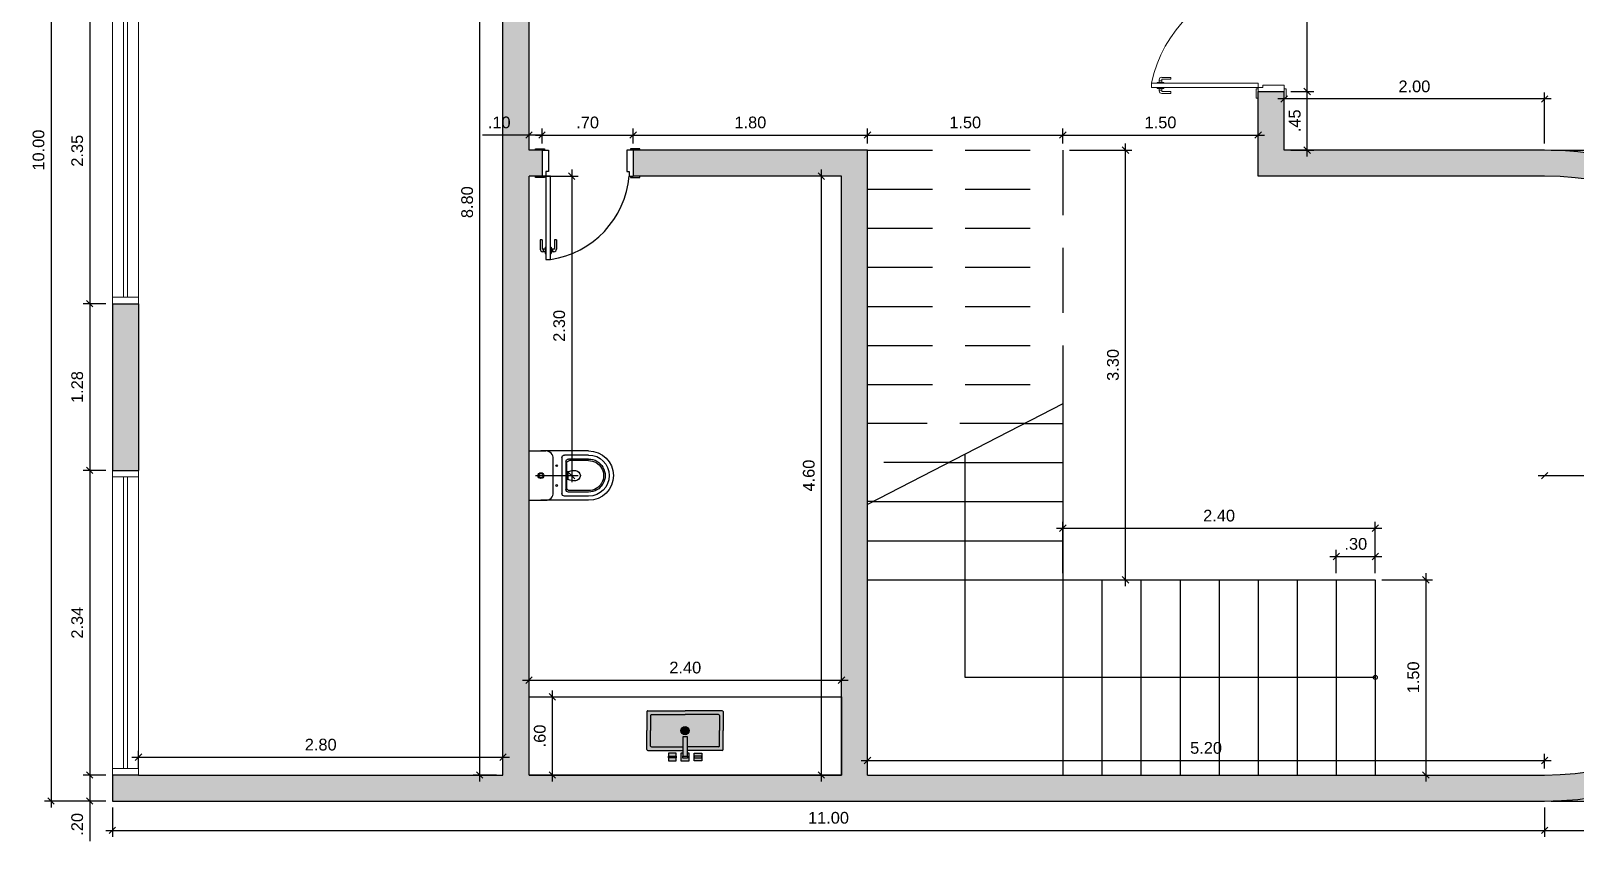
# Model space of a CAD drawing. Header units: millimetres. Extents: x 9.2 to 27.7, y 19.4 to 31.8.
# Drawn here: x 9.22 to 21.08, y 19.36 to 25.58 of the extents above; entities that cross this region are included whole.
import ezdxf

# ---------------------------------------------------------------- set-up
doc = ezdxf.new("R2010")
doc.units = ezdxf.units.MM
doc.linetypes.add('CONTINU', pattern=[0])
doc.linetypes.add('JIS_02_2.0', pattern=[3, 2, -1])
for name, color, linetype in [('ALVENARIA', 4, 'Continuous'), ('CAIXILHOS', 1, 'Continuous'), ('CORTE', 4, 'Continuous'), ('COTAS', 7, 'Continuous'), ('ESCADA', 1, 'Continuous'), ('HACHURA', 253, 'Continuous'), ('LOUÇAS', 1, 'Continuous'), ('PROJEÇÃO', 8, 'Continuous'), ('SIMBOLOS', 7, 'Continuous')]:
    doc.layers.add(name, color=color, linetype=linetype)
for name, color, linetype, lineweight in [('Arq-Caixilho', 1, 'Continuous', 13), ('Arq-HatchDecor', 253, 'Continuous', 13), ('Arq-Parede Baixa Osso', 2, 'Continuous', 20)]:
    doc.layers.add(name, color=color, linetype=linetype, lineweight=lineweight)
doc.styles.get("Standard").update_dxf_attribs({"font": 'arial.ttf'})
doc.dimstyles.new('1-50', dxfattribs={"dimscale": 0.5, "dimtxt": 0.18, "dimasz": 0.1, "dimexe": 0.1, "dimexo": 0.1, "dimgap": 0.1, "dimtad": 1, "dimzin": 4, "dimdsep": 46, "dimtxsty": 'Standard', "dimblk": 'OBLIQUE', "dimcen": 0.1, "dimdle": 0.1, "dimclrd": 1, "dimclre": 1, "dimclrt": 256, "dimadec": 0, "dimazin": 0, "dimtfac": 1, "dimtmove": 0, "dimatfit": 3, "dimldrblk": 'ORIGIN2', "dimfxl": 1, "dimtolj": 1, "dimtzin": 0, "dimarcsym": 1})

# ---------------------------------------------------------------- blocks, each defined once
blk = doc.blocks.new('macaneta')
for p, q in [((-0.062, -0.15), (-0.062, -0.08)), ((-0.047, -0.15), (-0.047, -0.08)), ((-0.047, -0.08), (-0.023, -0.08)), ((-0.043, -0.06), (-0.023, -0.06)), ((-0.036, -0.06), (-0.036, -0.08)), ((-0.017, -0.045), (-0.023, -0.045)), ((-0.023, -0.095), (-0.023, -0.045)), ((-0.017, -0.095), (-0.023, -0.095)), ((0.023, -0.045), (0.017, -0.045)), ((0.023, -0.095), (0.017, -0.095)), ((0.023, -0.095), (0.023, -0.045)), ((0.023, -0.06), (0.042, -0.06)), ((0.023, -0.08), (0.047, -0.08)), ((0.036, -0.06), (0.036, -0.08)), ((0.047, -0.15), (0.047, -0.08)), ((0.062, -0.15), (0.062, -0.08)), ((-0.062, -0.15), (-0.047, -0.15)), ((0.047, -0.15), (0.062, -0.15))]:
    blk.add_line(p, q)
for centre, start, end in [((-0.043, -0.08), 90, 180), ((0.042, -0.08), 0, 90)]:
    blk.add_arc(centre, 0.02, start, end)
blk = doc.blocks.new('*U14')
blk.add_lwpolyline([(-0.065, 0.2), (-0.03, 0.2), (-0.03, 0.84), (-0.065, 0.84)], close=True)
for points in [[(-0.68, 0.2), (-0.68, 0.21), (-0.75, 0.21), (-0.75, 0.2)], [(-0.7, 0), (-0.65, 0), (-0.65, 0.165), (-0.67, 0.165), (-0.67, 0.2), (-0.7, 0.2)], [(0, 0), (-0.05, 0), (-0.05, 0.165), (-0.03, 0.165), (-0.03, 0.2), (0, 0.2)], [(-0.02, 0.2), (-0.02, 0.21), (0.05, 0.21), (0.05, 0.2)], [(-0.75, 0), (-0.75, -0.01), (-0.68, -0.01), (-0.68, 0)], [(0.05, 0), (0.05, -0.01), (-0.02, -0.01), (-0.02, 0)]]:
    blk.add_lwpolyline(points)
at = {"ltscale": 0.5}
blk.add_arc((0.039, 0.135), 0.712, 98.4194, 174.8013, dxfattribs=at)
blk.add_blockref('macaneta', (-0.048, 0.84))
blk = doc.blocks.new('*U16')
at = {"layer": 'Arq-Caixilho'}
for points in [[(-1.635, 0.15), (-1.67, 0.15), (-1.67, 0.97), (-1.635, 0.97)], [(-0.065, 0.15), (-0.03, 0.15), (-0.03, 0.97), (-0.065, 0.97)]]:
    blk.add_lwpolyline(points, close=True, dxfattribs=at)
for points in [[(-1.68, 0.15), (-1.68, 0.165), (-1.75, 0.165), (-1.75, 0.15)], [(-1.7, -0.05), (-1.65, -0.05), (-1.65, 0.115), (-1.67, 0.115), (-1.67, 0.15), (-1.7, 0.15)], [(0, -0.05), (-0.05, -0.05), (-0.05, 0.115), (-0.03, 0.115), (-0.03, 0.15), (0, 0.15)], [(-0.02, 0.15), (-0.02, 0.165), (0.05, 0.165), (0.05, 0.15)], [(-1.75, -0.05), (-1.75, -0.065), (-1.68, -0.065), (-1.68, -0.05)], [(0.05, -0.05), (0.05, -0.065), (-0.02, -0.065), (-0.02, -0.05)]]:
    blk.add_lwpolyline(points, dxfattribs=at)
at = {"layer": 'Arq-Caixilho', "ltscale": 0.5}
for centre, start, end in [((-1.845, -0.016), 9.4955, 78.0061), ((0.145, -0.016), 101.9939, 170.5045)]:
    blk.add_arc(centre, 1.008, start, end, dxfattribs=at)
at = {"layer": 'Arq-Caixilho', "extrusion": (0, 0, -1), "zscale": -1}
blk.add_blockref('macaneta', (1.653, 0.97), dxfattribs=at)
at = {"layer": 'Arq-Caixilho', "extrusion": (0, 0, -1), "xscale": -1, "zscale": -1}
blk.add_blockref('macaneta', (0.047, 0.97), dxfattribs=at)
blk = doc.blocks.new('*U19')
at = {"layer": 'Arq-Caixilho', "color": 2}
for p, q in [((0.05, 0.115), (2.3, 0.115)), ((0.05, 0.085), (2.3, 0.085))]:
    blk.add_line(p, q, dxfattribs=at)
at = {"layer": 'Arq-Caixilho', "color": 1}
for points in [[(0, 0.2), (0, 0), (0.05, 0), (0.05, 0.2)], [(2.35, 0.2), (2.35, 0), (2.3, 0), (2.3, 0.2)]]:
    blk.add_lwpolyline(points, close=True, dxfattribs=at)
at = {"layer": 'Arq-Parede Baixa Osso', "color": 1}
for p, q in [((0.05, 0.2), (2.3, 0.2)), ((0.05, 0), (2.3, 0))]:
    blk.add_line(p, q, dxfattribs=at)
blk = doc.blocks.new('*U30')
at = {"layer": 'Arq-Caixilho', "color": 2}
for p, q in [((0.05, 0.115), (2.29, 0.115)), ((0.05, 0.085), (2.29, 0.085))]:
    blk.add_line(p, q, dxfattribs=at)
at = {"layer": 'Arq-Caixilho', "color": 1}
for points in [[(0, 0.2), (0, 0), (0.05, 0), (0.05, 0.2)], [(2.34, 0.2), (2.34, 0), (2.29, 0), (2.29, 0.2)]]:
    blk.add_lwpolyline(points, close=True, dxfattribs=at)
at = {"layer": 'Arq-Parede Baixa Osso', "color": 1}
for p, q in [((0.05, 0.2), (2.29, 0.2)), ((0.05, 0), (2.29, 0))]:
    blk.add_line(p, q, dxfattribs=at)
blk = doc.blocks.new('A$C4FD5170B')
at = {"linetype": 'CONTINU'}
blk.add_line((-0.13, -0.186), (0.13, -0.186), dxfattribs=at)
for points in [[(-0.19, 0), (0.19, 0)], [(-0.19, 0), (-0.19, -0.13)], [(-0.19, -0.458), (-0.19, -0.091)], [(0.19, 0), (0.19, -0.13)], [(0.19, -0.458), (0.19, -0.091)], [(-0.158, -0.458), (-0.158, -0.273)], [(0.137, -0.252), (-0.137, -0.252)], [(-0.127, -0.458), (-0.127, -0.303)], [(-0.115, -0.458), (-0.115, -0.31)], [(0.107, -0.283), (-0.107, -0.283)], [(0.094, -0.289), (-0.094, -0.289)], [(-0.031, -0.298), (-0.033, -0.289)], [(0.031, -0.298), (-0.031, -0.298)], [(0.033, -0.289), (0.031, -0.298)], [(0.115, -0.458), (0.115, -0.31)], [(0.127, -0.458), (0.127, -0.303)], [(0.158, -0.458), (0.158, -0.273)]]:
    blk.add_lwpolyline(points, dxfattribs=at)
for points in [[(-0.076, -0.219, -1), (-0.076, -0.206)], [(-0.076, -0.206, -1), (-0.076, -0.219)], [(0.076, -0.219, -1), (0.076, -0.206)], [(0.076, -0.206, -1), (0.076, -0.219)], [(-0.158, -0.273, -0.414217), (-0.137, -0.252)], [(-0.127, -0.303, -0.414218), (-0.107, -0.283)], [(-0.115, -0.31, -0.414218), (-0.094, -0.289)], [(-0.039, -0.358, -0.101102), (-0.031, -0.298)], [(0.031, -0.298, -0.101101), (0.039, -0.358)], [(0.094, -0.289, -0.414217), (0.115, -0.31)], [(0.107, -0.283, -0.414217), (0.127, -0.303)], [(0.137, -0.252, -0.414216), (0.158, -0.273)], [(0.19, -0.458, -1), (-0.19, -0.458)], [(0.158, -0.458, -1), (-0.158, -0.458)], [(0.127, -0.458, -1.00039), (-0.127, -0.458)], [(0.115, -0.458, -1.000411), (-0.115, -0.458)], [(0.039, -0.358, -0.925609), (-0.039, -0.358)]]:
    blk.add_lwpolyline(points, format="xyb", dxfattribs=at)
for radius in [0.0225, 0.0165]:
    blk.add_circle((0, -0.091), radius, dxfattribs=at)
for centre, start, end in [((-0.132, -0.128), 178.8305, 272.3413), ((0.132, -0.128), 267.6587, 1.1695)]:
    blk.add_arc(centre, 0.0578, start, end, dxfattribs=at)
blk = doc.blocks.new('A$C692E3C9D')
at = {"layer": 'Arq-HatchDecor'}
h = blk.add_hatch(color=7, dxfattribs=at)
h.set_gradient(color1=(250, 250, 250), color2=(212, 212, 212), name='SPHERICAL')
edge = h.paths.add_edge_path()
edge.add_line((-0.199, -0.019), (-0.304, -0.019))
edge.add_line((-0.304, -0.019), (-0.304, -0.286))
edge.add_arc((-0.298, -0.286), 0.006, 180, 270)
edge.add_line((-0.298, -0.292), (-0.152, -0.292))
edge.add_line((-0.152, -0.292), (-0.006, -0.292))
edge.add_arc((-0.006, -0.286), 0.006, 270, 360)
edge.add_line((0, -0.286), (0, 0))
edge.add_line((0, 0), (0, 0.286))
edge.add_arc((-0.006, 0.286), 0.006, 360, 450)
edge.add_line((-0.006, 0.292), (-0.152, 0.292))
edge.add_line((-0.152, 0.292), (-0.298, 0.292))
edge.add_arc((-0.298, 0.286), 0.006, 90, 180)
edge.add_line((-0.304, 0.286), (-0.304, 0.016))
edge.add_line((-0.304, 0.016), (-0.199, 0.016))
edge.add_line((-0.199, 0.016), (-0.199, -0.019))
h = blk.add_hatch(color=253, dxfattribs=at)
h.set_gradient(color1=(177, 177, 175), color2=(97, 97, 97), name='INVCYLINDER')
h.paths.add_polyline_path([(-0.349, 0.068), (-0.349, 0.128), (-0.326, 0.128), (-0.326, 0.068)])
h.paths.add_polyline_path([(-0.362, 0.068), (-0.362, 0.128), (-0.349, 0.128), (-0.349, 0.068)])
h.paths.add_polyline_path([(-0.385, 0.068), (-0.385, 0.128), (-0.362, 0.128), (-0.362, 0.068)])
h.paths.add_polyline_path([(-0.385, -0.033), (-0.385, 0.031), (-0.326, 0.031), (-0.326, 0.016), (-0.348, 0.016), (-0.363, 0.016), (-0.363, -0.019), (-0.348, -0.019), (-0.326, -0.019), (-0.326, -0.033)])
h.paths.add_polyline_path([(-0.363, -0.019), (-0.363, 0.016), (-0.199, 0.016), (-0.199, -0.019)])
h.paths.add_polyline_path([(-0.349, -0.13), (-0.349, -0.071), (-0.326, -0.071), (-0.326, -0.13)])
h.paths.add_polyline_path([(-0.362, -0.13), (-0.362, -0.071), (-0.349, -0.071), (-0.349, -0.13)])
h.paths.add_polyline_path([(-0.385, -0.13), (-0.385, -0.071), (-0.362, -0.071), (-0.362, -0.13)])
h = blk.add_hatch(color=253, dxfattribs=at)
h.set_gradient(color1=(177, 177, 175), color2=(97, 97, 97), name='INVSPHERICAL')
h.paths.add_polyline_path([(-0.152, -0.023, -1), (-0.152, 0.023, -1)], flags=0)
h.paths.add_polyline_path([(-0.152, 0.032, -1), (-0.152, -0.032, -1)])
h.paths.add_polyline_path([(-0.152, -0.023, 1), (-0.152, 0.023, 1)], flags=16)
for p, q in [((-0.304, 0.286), (-0.304, 0.016)), ((-0.298, 0.292), (-0.152, 0.292)), ((-0.276, 0.258), (-0.276, 0.016)), ((-0.27, 0.264), (-0.152, 0.264)), ((-0.006, 0.292), (-0.152, 0.292)), ((-0.035, 0.264), (-0.152, 0.264)), ((-0.029, 0.258), (-0.029, 0)), ((0, 0.286), (0, 0)), ((0, -0.286), (0, 0)), ((-0.304, -0.286), (-0.304, -0.019)), ((-0.276, -0.258), (-0.276, -0.019)), ((-0.029, -0.258), (-0.029, 0)), ((-0.298, -0.292), (-0.152, -0.292)), ((-0.27, -0.264), (-0.152, -0.264)), ((-0.035, -0.264), (-0.152, -0.264)), ((-0.006, -0.292), (-0.152, -0.292))]:
    blk.add_line(p, q)
for points in [[(-0.326, 0.068), (-0.326, 0.128), (-0.385, 0.128), (-0.385, 0.068), (-0.326, 0.068), (-0.326, 0.068)], [(-0.326, 0.016), (-0.326, 0.031), (-0.385, 0.031), (-0.385, -0.033), (-0.326, -0.033), (-0.326, -0.019)], [(-0.326, -0.019), (-0.199, -0.019), (-0.199, 0.016), (-0.348, 0.016), (-0.348, -0.019), (-0.326, -0.019)], [(-0.326, -0.071), (-0.326, -0.13), (-0.385, -0.13), (-0.385, -0.071), (-0.326, -0.071), (-0.326, -0.071)]]:
    blk.add_lwpolyline(points)
for points in [[(-0.349, 0.068), (-0.362, 0.068), (-0.362, 0.128), (-0.349, 0.128)], [(-0.348, -0.019), (-0.363, -0.019), (-0.363, 0.016), (-0.348, 0.016)], [(-0.349, -0.071), (-0.362, -0.071), (-0.362, -0.13), (-0.349, -0.13)]]:
    blk.add_lwpolyline(points, close=True)
for radius in [0.032, 0.032, 0.032, 0.0225, 0.0225, 0.0225]:
    blk.add_circle((-0.152, 0), radius)
for centre, start, end in [((-0.298, 0.286), 90, 180), ((-0.27, 0.258), 90, 180), ((-0.035, 0.258), 360, 90), ((-0.006, 0.286), 360, 90), ((-0.298, -0.286), 180, 270), ((-0.27, -0.258), 180, 270), ((-0.035, -0.258), 270, 360), ((-0.006, -0.286), 270, 360)]:
    blk.add_arc(centre, 0.006, start, end)
blk = doc.blocks.new('_Oblique')
at = {"color": 0, "linetype": 'ByBlock', "lineweight": -2}
blk.add_line((-0.5, -0.5), (0.5, 0.5), dxfattribs=at)
blk = doc.blocks.new('*D36')
at = {"layer": 'COTAS', "color": 1, "lineweight": -2, "transparency": 16777216}
for p, q in [((9.85, 19.619), (9.85, 19.394)), ((20.85, 19.619), (20.85, 19.394)), ((9.8, 19.444), (20.9, 19.444))]:
    blk.add_line(p, q, dxfattribs=at)
at = {"layer": 'Defpoints', "color": 0, "transparency": 16777216}
for p in [(9.85, 19.669), (20.85, 19.669), (20.85, 19.444)]:
    blk.add_point(p, dxfattribs=at)
at = {"layer": 'COTAS', "color": 1, "lineweight": -2, "transparency": 16777216, "xscale": 0.05, "yscale": 0.05, "zscale": 0.05, "rotation": 180}
blk.add_blockref('_Oblique', (9.85, 19.444), dxfattribs=at)
at = {"layer": 'COTAS', "color": 1, "lineweight": -2, "transparency": 16777216, "xscale": 0.05, "yscale": 0.05, "zscale": 0.05}
blk.add_blockref('_Oblique', (20.85, 19.444), dxfattribs=at)
at = {"layer": 'COTAS', "transparency": 16777216, "insert": (15.35, 19.54), "char_height": 0.09, "attachment_point": 5}
blk.add_mtext('\\A1;11.00', dxfattribs=at)
blk = doc.blocks.new('_Origin2')
at = {"color": 0, "linetype": 'ByBlock', "lineweight": -2}
blk.add_line((-0.5, 0), (-1, 0), dxfattribs=at)
for radius in [0.5, 0.25]:
    blk.add_circle((0, 0), radius, dxfattribs=at)
blk = doc.blocks.new('*D37')
at = {"layer": 'COTAS', "color": 1, "lineweight": -2, "transparency": 16777216}
for p, q in [((20.85, 19.619), (20.85, 19.394)), ((23.35, 19.619), (23.35, 19.394)), ((20.8, 19.444), (23.4, 19.444))]:
    blk.add_line(p, q, dxfattribs=at)
at = {"layer": 'Defpoints', "color": 0, "transparency": 16777216}
for p in [(20.85, 19.669), (23.35, 19.669), (23.35, 19.444)]:
    blk.add_point(p, dxfattribs=at)
at = {"layer": 'COTAS', "color": 1, "lineweight": -2, "transparency": 16777216, "xscale": 0.05, "yscale": 0.05, "zscale": 0.05, "rotation": 180}
blk.add_blockref('_Oblique', (20.85, 19.444), dxfattribs=at)
at = {"layer": 'COTAS', "color": 1, "lineweight": -2, "transparency": 16777216, "xscale": 0.05, "yscale": 0.05, "zscale": 0.05}
blk.add_blockref('_Oblique', (23.35, 19.444), dxfattribs=at)
at = {"layer": 'COTAS', "transparency": 16777216, "insert": (22.1, 19.54), "char_height": 0.09, "attachment_point": 5}
blk.add_mtext('\\A1;2.50', dxfattribs=at)
blk = doc.blocks.new('*D38')
at = {"layer": 'COTAS', "color": 1, "lineweight": -2, "transparency": 16777216}
for p, q in [((23.681, 19.619), (23.681, 24.719)), ((20.9, 24.669), (23.731, 24.669)), ((20.9, 19.669), (23.731, 19.669))]:
    blk.add_line(p, q, dxfattribs=at)
at = {"layer": 'Defpoints', "color": 0, "transparency": 16777216}
for p in [(20.85, 24.669), (23.681, 24.669), (20.85, 19.669)]:
    blk.add_point(p, dxfattribs=at)
at = {"layer": 'COTAS', "color": 1, "lineweight": -2, "transparency": 16777216, "xscale": 0.05, "yscale": 0.05, "zscale": 0.05}
for p, rotation in [((23.681, 24.669), 90), ((23.681, 19.669), 270)]:
    blk.add_blockref('_Oblique', p, dxfattribs=dict(at, rotation=rotation))
at = {"layer": 'COTAS', "transparency": 16777216, "insert": (23.586, 22.169), "char_height": 0.09, "attachment_point": 5, "rotation": 90}
blk.add_mtext('\\A1;5.00', dxfattribs=at)
blk = doc.blocks.new('*D39')
at = {"layer": 'COTAS', "color": 1, "lineweight": -2, "transparency": 16777216}
blk.add_line((20.8, 22.169), (23.4, 22.169), dxfattribs=at)
at = {"layer": 'Defpoints', "color": 0, "transparency": 16777216}
for p in [(20.85, 22.169), (23.35, 22.169), (23.35, 22.169)]:
    blk.add_point(p, dxfattribs=at)
at = {"layer": 'COTAS', "color": 1, "lineweight": -2, "transparency": 16777216, "xscale": 0.05, "yscale": 0.05, "zscale": 0.05, "rotation": 180}
blk.add_blockref('_Oblique', (20.85, 22.169), dxfattribs=at)
at = {"layer": 'COTAS', "color": 1, "lineweight": -2, "transparency": 16777216, "xscale": 0.05, "yscale": 0.05, "zscale": 0.05}
blk.add_blockref('_Oblique', (23.35, 22.169), dxfattribs=at)
at = {"layer": 'COTAS', "transparency": 16777216, "insert": (22.1, 22.265), "char_height": 0.09, "attachment_point": 5}
blk.add_mtext('\\A1;2.50', dxfattribs=at)
blk = doc.blocks.new('*D40')
at = {"layer": 'COTAS', "color": 1, "lineweight": -2, "transparency": 16777216}
for p, q in [((20.9, 25.062), (18.8, 25.062)), ((18.85, 24.719), (18.85, 25.112)), ((20.85, 24.719), (20.85, 25.112))]:
    blk.add_line(p, q, dxfattribs=at)
at = {"layer": 'Defpoints', "color": 0, "transparency": 16777216}
for p in [(18.85, 25.062), (18.85, 24.669), (20.85, 24.669)]:
    blk.add_point(p, dxfattribs=at)
at = {"layer": 'COTAS', "color": 1, "lineweight": -2, "transparency": 16777216, "xscale": 0.05, "yscale": 0.05, "zscale": 0.05, "rotation": 180}
blk.add_blockref('_Oblique', (18.85, 25.062), dxfattribs=at)
at = {"layer": 'COTAS', "color": 1, "lineweight": -2, "transparency": 16777216, "xscale": 0.05, "yscale": 0.05, "zscale": 0.05}
blk.add_blockref('_Oblique', (20.85, 25.062), dxfattribs=at)
at = {"layer": 'COTAS', "transparency": 16777216, "insert": (19.85, 25.158), "char_height": 0.09, "attachment_point": 5}
blk.add_mtext('\\A1;2.00', dxfattribs=at)
blk = doc.blocks.new('*D41')
at = {"layer": 'COTAS', "color": 1, "lineweight": -2, "transparency": 16777216}
for p, q in [((19.027, 24.619), (19.027, 25.169)), ((18.9, 25.119), (19.077, 25.119)), ((18.9, 24.669), (19.077, 24.669))]:
    blk.add_line(p, q, dxfattribs=at)
at = {"layer": 'Defpoints', "color": 0, "transparency": 16777216}
for p in [(18.85, 25.119), (19.027, 25.119), (18.85, 24.669)]:
    blk.add_point(p, dxfattribs=at)
at = {"layer": 'COTAS', "color": 1, "lineweight": -2, "transparency": 16777216, "xscale": 0.05, "yscale": 0.05, "zscale": 0.05}
for p, rotation in [((19.027, 25.119), 90), ((19.027, 24.669), 270)]:
    blk.add_blockref('_Oblique', p, dxfattribs=dict(at, rotation=rotation))
at = {"layer": 'COTAS', "transparency": 16777216, "insert": (18.931, 24.894), "char_height": 0.09, "attachment_point": 5, "rotation": 90}
blk.add_mtext('\\A1;.45', dxfattribs=at)
blk = doc.blocks.new('*D42')
at = {"layer": 'COTAS', "color": 1, "lineweight": -2, "transparency": 16777216}
for p, q in [((18.9, 26.819), (19.077, 26.819)), ((19.027, 25.069), (19.027, 26.869)), ((18.9, 25.119), (19.077, 25.119))]:
    blk.add_line(p, q, dxfattribs=at)
at = {"layer": 'Defpoints', "color": 0, "transparency": 16777216}
for p in [(18.85, 26.819), (19.027, 26.819), (18.85, 25.119)]:
    blk.add_point(p, dxfattribs=at)
at = {"layer": 'COTAS', "color": 1, "lineweight": -2, "transparency": 16777216, "xscale": 0.05, "yscale": 0.05, "zscale": 0.05}
for p, rotation in [((19.027, 26.819), 90), ((19.027, 25.119), 270)]:
    blk.add_blockref('_Oblique', p, dxfattribs=dict(at, rotation=rotation))
at = {"layer": 'COTAS', "transparency": 16777216, "insert": (18.931, 25.969), "char_height": 0.09, "attachment_point": 5, "rotation": 90}
blk.add_mtext('\\A1;1.70', dxfattribs=at)
blk = doc.blocks.new('*D61')
at = {"layer": 'COTAS', "color": 1, "lineweight": -2, "transparency": 16777216}
for p, q in [((9.676, 25.889), (9.676, 23.439)), ((9.8, 25.839), (9.626, 25.839)), ((9.8, 23.489), (9.626, 23.489))]:
    blk.add_line(p, q, dxfattribs=at)
at = {"layer": 'Defpoints', "color": 0, "transparency": 16777216}
for p in [(9.85, 25.839), (9.676, 23.489), (9.85, 23.489)]:
    blk.add_point(p, dxfattribs=at)
at = {"layer": 'COTAS', "color": 1, "lineweight": -2, "transparency": 16777216, "xscale": 0.05, "yscale": 0.05, "zscale": 0.05}
for p, rotation in [((9.676, 25.839), 90), ((9.676, 23.489), 270)]:
    blk.add_blockref('_Oblique', p, dxfattribs=dict(at, rotation=rotation))
at = {"layer": 'COTAS', "transparency": 16777216, "insert": (9.58, 24.664), "char_height": 0.09, "attachment_point": 5, "rotation": 90}
blk.add_mtext('\\A1;2.35', dxfattribs=at)
blk = doc.blocks.new('*D62')
at = {"layer": 'COTAS', "color": 1, "lineweight": -2, "transparency": 16777216}
for p, q in [((9.8, 23.489), (9.626, 23.489)), ((9.676, 23.539), (9.676, 22.159)), ((9.8, 22.209), (9.626, 22.209))]:
    blk.add_line(p, q, dxfattribs=at)
at = {"layer": 'Defpoints', "color": 0, "transparency": 16777216}
for p in [(9.85, 23.489), (9.676, 22.209), (9.85, 22.209)]:
    blk.add_point(p, dxfattribs=at)
at = {"layer": 'COTAS', "color": 1, "lineweight": -2, "transparency": 16777216, "xscale": 0.05, "yscale": 0.05, "zscale": 0.05}
for p, rotation in [((9.676, 23.489), 90), ((9.676, 22.209), 270)]:
    blk.add_blockref('_Oblique', p, dxfattribs=dict(at, rotation=rotation))
at = {"layer": 'COTAS', "transparency": 16777216, "insert": (9.58, 22.849), "char_height": 0.09, "attachment_point": 5, "rotation": 90}
blk.add_mtext('\\A1;1.28', dxfattribs=at)
blk = doc.blocks.new('*D63')
at = {"layer": 'COTAS', "color": 1, "lineweight": -2, "transparency": 16777216}
for p, q in [((9.8, 22.209), (9.626, 22.209)), ((9.676, 22.259), (9.676, 19.819)), ((9.8, 19.869), (9.626, 19.869))]:
    blk.add_line(p, q, dxfattribs=at)
at = {"layer": 'Defpoints', "color": 0, "transparency": 16777216}
for p in [(9.85, 22.209), (9.676, 19.869), (9.85, 19.869)]:
    blk.add_point(p, dxfattribs=at)
at = {"layer": 'COTAS', "color": 1, "lineweight": -2, "transparency": 16777216, "xscale": 0.05, "yscale": 0.05, "zscale": 0.05}
for p, rotation in [((9.676, 22.209), 90), ((9.676, 19.869), 270)]:
    blk.add_blockref('_Oblique', p, dxfattribs=dict(at, rotation=rotation))
at = {"layer": 'COTAS', "transparency": 16777216, "insert": (9.58, 21.039), "char_height": 0.09, "attachment_point": 5, "rotation": 90}
blk.add_mtext('\\A1;2.34', dxfattribs=at)
blk = doc.blocks.new('*D64')
at = {"layer": 'COTAS', "color": 1, "lineweight": -2, "transparency": 16777216}
for p, q in [((9.8, 19.869), (9.626, 19.869)), ((9.676, 19.919), (9.676, 19.669)), ((9.8, 19.669), (9.626, 19.669)), ((9.676, 19.669), (9.676, 19.361))]:
    blk.add_line(p, q, dxfattribs=at)
at = {"layer": 'Defpoints', "color": 0, "transparency": 16777216}
for p in [(9.85, 19.869), (9.676, 19.669), (9.85, 19.669)]:
    blk.add_point(p, dxfattribs=at)
at = {"layer": 'COTAS', "color": 1, "lineweight": -2, "transparency": 16777216, "xscale": 0.05, "yscale": 0.05, "zscale": 0.05}
for p, rotation in [((9.676, 19.869), 90), ((9.676, 19.669), 270)]:
    blk.add_blockref('_Oblique', p, dxfattribs=dict(at, rotation=rotation))
at = {"layer": 'COTAS', "transparency": 16777216, "insert": (9.58, 19.49), "char_height": 0.09, "attachment_point": 5, "rotation": 90}
blk.add_mtext('\\A1;.20', dxfattribs=at)
blk = doc.blocks.new('*D65')
at = {"layer": 'COTAS', "color": 1, "lineweight": -2, "transparency": 16777216}
for p, q in [((9.8, 29.669), (9.329, 29.669)), ((9.379, 29.719), (9.379, 19.619)), ((9.8, 19.669), (9.329, 19.669))]:
    blk.add_line(p, q, dxfattribs=at)
at = {"layer": 'Defpoints', "color": 0, "transparency": 16777216}
for p in [(9.85, 29.669), (9.379, 19.669), (9.85, 19.669)]:
    blk.add_point(p, dxfattribs=at)
at = {"layer": 'COTAS', "color": 1, "lineweight": -2, "transparency": 16777216, "xscale": 0.05, "yscale": 0.05, "zscale": 0.05}
for p, rotation in [((9.379, 29.669), 90), ((9.379, 19.669), 270)]:
    blk.add_blockref('_Oblique', p, dxfattribs=dict(at, rotation=rotation))
at = {"layer": 'COTAS', "transparency": 16777216, "insert": (9.283, 24.669), "char_height": 0.09, "attachment_point": 5, "rotation": 90}
blk.add_mtext('\\A1;10.00', dxfattribs=at)
blk = doc.blocks.new('*D66')
at = {"layer": 'COTAS', "color": 1, "lineweight": -2, "transparency": 16777216}
for p, q in [((10.05, 19.919), (10.05, 20.056)), ((12.85, 19.919), (12.85, 20.056)), ((10, 20.006), (12.9, 20.006))]:
    blk.add_line(p, q, dxfattribs=at)
at = {"layer": 'Defpoints', "color": 0, "transparency": 16777216}
for p in [(12.85, 20.006), (10.05, 19.869), (12.85, 19.869)]:
    blk.add_point(p, dxfattribs=at)
at = {"layer": 'COTAS', "color": 1, "lineweight": -2, "transparency": 16777216, "xscale": 0.05, "yscale": 0.05, "zscale": 0.05, "rotation": 180}
blk.add_blockref('_Oblique', (10.05, 20.006), dxfattribs=at)
at = {"layer": 'COTAS', "color": 1, "lineweight": -2, "transparency": 16777216, "xscale": 0.05, "yscale": 0.05, "zscale": 0.05}
blk.add_blockref('_Oblique', (12.85, 20.006), dxfattribs=at)
at = {"layer": 'COTAS', "transparency": 16777216, "insert": (11.45, 20.102), "char_height": 0.09, "attachment_point": 5}
blk.add_mtext('\\A1;2.80', dxfattribs=at)
blk = doc.blocks.new('*D67')
at = {"layer": 'COTAS', "color": 1, "lineweight": -2, "transparency": 16777216}
for p, q in [((13.05, 20.519), (13.05, 20.648)), ((15.45, 20.519), (15.45, 20.648)), ((13, 20.598), (15.5, 20.598))]:
    blk.add_line(p, q, dxfattribs=at)
at = {"layer": 'Defpoints', "color": 0, "transparency": 16777216}
for p in [(15.45, 20.598), (13.05, 20.469), (15.45, 20.469)]:
    blk.add_point(p, dxfattribs=at)
at = {"layer": 'COTAS', "color": 1, "lineweight": -2, "transparency": 16777216, "xscale": 0.05, "yscale": 0.05, "zscale": 0.05, "rotation": 180}
blk.add_blockref('_Oblique', (13.05, 20.598), dxfattribs=at)
at = {"layer": 'COTAS', "color": 1, "lineweight": -2, "transparency": 16777216, "xscale": 0.05, "yscale": 0.05, "zscale": 0.05}
blk.add_blockref('_Oblique', (15.45, 20.598), dxfattribs=at)
at = {"layer": 'COTAS', "transparency": 16777216, "insert": (14.25, 20.694), "char_height": 0.09, "attachment_point": 5}
blk.add_mtext('\\A1;2.40', dxfattribs=at)
blk = doc.blocks.new('*D68')
at = {"layer": 'COTAS', "color": 1, "lineweight": -2, "transparency": 16777216}
for p, q in [((13.229, 19.819), (13.229, 20.519)), ((13.1, 20.469), (13.279, 20.469)), ((13.1, 19.869), (13.279, 19.869))]:
    blk.add_line(p, q, dxfattribs=at)
at = {"layer": 'Defpoints', "color": 0, "transparency": 16777216}
for p in [(13.05, 20.469), (13.229, 20.469), (13.05, 19.869)]:
    blk.add_point(p, dxfattribs=at)
at = {"layer": 'COTAS', "color": 1, "lineweight": -2, "transparency": 16777216, "xscale": 0.05, "yscale": 0.05, "zscale": 0.05}
for p, rotation in [((13.229, 20.469), 90), ((13.229, 19.869), 270)]:
    blk.add_blockref('_Oblique', p, dxfattribs=dict(at, rotation=rotation))
at = {"layer": 'COTAS', "transparency": 16777216, "insert": (13.133, 20.169), "char_height": 0.09, "attachment_point": 5, "rotation": 90}
blk.add_mtext('\\A1;.60', dxfattribs=at)
blk = doc.blocks.new('*D71')
at = {"layer": 'COTAS', "color": 1, "lineweight": -2, "transparency": 16777216}
for p, q in [((13.1, 24.469), (13.428, 24.469)), ((13.378, 24.519), (13.378, 22.119)), ((13.1, 22.169), (13.428, 22.169))]:
    blk.add_line(p, q, dxfattribs=at)
at = {"layer": 'Defpoints', "color": 0, "transparency": 16777216}
for p in [(13.05, 24.469), (13.05, 22.169), (13.378, 22.169)]:
    blk.add_point(p, dxfattribs=at)
at = {"layer": 'COTAS', "color": 1, "lineweight": -2, "transparency": 16777216, "xscale": 0.05, "yscale": 0.05, "zscale": 0.05}
for p, rotation in [((13.378, 24.469), 90), ((13.378, 22.169), 270)]:
    blk.add_blockref('_Oblique', p, dxfattribs=dict(at, rotation=rotation))
at = {"layer": 'COTAS', "transparency": 16777216, "insert": (13.282, 23.319), "char_height": 0.09, "attachment_point": 5, "rotation": 90}
blk.add_mtext('\\A1;2.30', dxfattribs=at)
blk = doc.blocks.new('*D73')
at = {"layer": 'COTAS', "color": 1, "lineweight": -2, "transparency": 16777216}
for p, q in [((13.15, 24.719), (13.15, 24.835)), ((13.85, 24.719), (13.85, 24.835)), ((13.1, 24.785), (13.9, 24.785))]:
    blk.add_line(p, q, dxfattribs=at)
at = {"layer": 'Defpoints', "color": 0, "transparency": 16777216}
for p in [(13.85, 24.785), (13.15, 24.669), (13.85, 24.669)]:
    blk.add_point(p, dxfattribs=at)
at = {"layer": 'COTAS', "color": 1, "lineweight": -2, "transparency": 16777216, "xscale": 0.05, "yscale": 0.05, "zscale": 0.05, "rotation": 180}
blk.add_blockref('_Oblique', (13.15, 24.785), dxfattribs=at)
at = {"layer": 'COTAS', "color": 1, "lineweight": -2, "transparency": 16777216, "xscale": 0.05, "yscale": 0.05, "zscale": 0.05}
blk.add_blockref('_Oblique', (13.85, 24.785), dxfattribs=at)
at = {"layer": 'COTAS', "transparency": 16777216, "insert": (13.5, 24.881), "char_height": 0.09, "attachment_point": 5}
blk.add_mtext('\\A1;.70', dxfattribs=at)
blk = doc.blocks.new('*D74')
at = {"layer": 'COTAS', "color": 1, "lineweight": -2, "transparency": 16777216}
for p, q in [((13.05, 24.719), (13.05, 24.835)), ((13.15, 24.719), (13.15, 24.835)), ((13.05, 24.785), (12.692, 24.785)), ((13.15, 24.785), (13.05, 24.785)), ((13.15, 24.785), (13.2, 24.785))]:
    blk.add_line(p, q, dxfattribs=at)
at = {"layer": 'Defpoints', "color": 0, "transparency": 16777216}
for p in [(13.05, 24.785), (13.05, 24.669), (13.15, 24.669)]:
    blk.add_point(p, dxfattribs=at)
at = {"layer": 'COTAS', "color": 1, "lineweight": -2, "transparency": 16777216, "xscale": 0.05, "yscale": 0.05, "zscale": 0.05}
blk.add_blockref('_Oblique', (13.05, 24.785), dxfattribs=at)
at = {"layer": 'COTAS', "color": 1, "lineweight": -2, "transparency": 16777216, "xscale": 0.05, "yscale": 0.05, "zscale": 0.05, "rotation": 180}
blk.add_blockref('_Oblique', (13.15, 24.785), dxfattribs=at)
at = {"layer": 'COTAS', "transparency": 16777216, "insert": (12.821, 24.881), "char_height": 0.09, "attachment_point": 5}
blk.add_mtext('\\A1;.10', dxfattribs=at)
blk = doc.blocks.new('*D75')
at = {"layer": 'COTAS', "color": 1, "lineweight": -2, "transparency": 16777216}
for p, q in [((13.85, 24.719), (13.85, 24.835)), ((15.65, 24.719), (15.65, 24.835)), ((13.8, 24.785), (15.7, 24.785))]:
    blk.add_line(p, q, dxfattribs=at)
at = {"layer": 'Defpoints', "color": 0, "transparency": 16777216}
for p in [(15.65, 24.785), (13.85, 24.669), (15.65, 24.669)]:
    blk.add_point(p, dxfattribs=at)
at = {"layer": 'COTAS', "color": 1, "lineweight": -2, "transparency": 16777216, "xscale": 0.05, "yscale": 0.05, "zscale": 0.05, "rotation": 180}
blk.add_blockref('_Oblique', (13.85, 24.785), dxfattribs=at)
at = {"layer": 'COTAS', "color": 1, "lineweight": -2, "transparency": 16777216, "xscale": 0.05, "yscale": 0.05, "zscale": 0.05}
blk.add_blockref('_Oblique', (15.65, 24.785), dxfattribs=at)
at = {"layer": 'COTAS', "transparency": 16777216, "insert": (14.75, 24.881), "char_height": 0.09, "attachment_point": 5}
blk.add_mtext('\\A1;1.80', dxfattribs=at)
blk = doc.blocks.new('*D76')
at = {"layer": 'COTAS', "color": 1, "lineweight": -2, "transparency": 16777216}
for p, q in [((15.4, 24.469), (15.245, 24.469)), ((15.295, 24.519), (15.295, 19.819)), ((15.4, 19.869), (15.245, 19.869))]:
    blk.add_line(p, q, dxfattribs=at)
at = {"layer": 'Defpoints', "color": 0, "transparency": 16777216}
for p in [(15.45, 24.469), (15.295, 19.869), (15.45, 19.869)]:
    blk.add_point(p, dxfattribs=at)
at = {"layer": 'COTAS', "color": 1, "lineweight": -2, "transparency": 16777216, "xscale": 0.05, "yscale": 0.05, "zscale": 0.05}
for p, rotation in [((15.295, 24.469), 90), ((15.295, 19.869), 270)]:
    blk.add_blockref('_Oblique', p, dxfattribs=dict(at, rotation=rotation))
at = {"layer": 'COTAS', "transparency": 16777216, "insert": (15.199, 22.169), "char_height": 0.09, "attachment_point": 5, "rotation": 90}
blk.add_mtext('\\A1;4.60', dxfattribs=at)
blk = doc.blocks.new('*D77')
at = {"layer": 'COTAS', "color": 1, "lineweight": -2, "transparency": 16777216}
for p, q in [((12.671, 19.819), (12.671, 28.719)), ((12.8, 28.669), (12.621, 28.669)), ((12.8, 19.869), (12.621, 19.869))]:
    blk.add_line(p, q, dxfattribs=at)
at = {"layer": 'Defpoints', "color": 0, "transparency": 16777216}
for p in [(12.671, 28.669), (12.85, 28.669), (12.85, 19.869)]:
    blk.add_point(p, dxfattribs=at)
at = {"layer": 'COTAS', "color": 1, "lineweight": -2, "transparency": 16777216, "xscale": 0.05, "yscale": 0.05, "zscale": 0.05}
for p, rotation in [((12.671, 28.669), 90), ((12.671, 19.869), 270)]:
    blk.add_blockref('_Oblique', p, dxfattribs=dict(at, rotation=rotation))
at = {"layer": 'COTAS', "transparency": 16777216, "insert": (12.575, 24.269), "char_height": 0.09, "attachment_point": 5, "rotation": 90}
blk.add_mtext('\\A1;8.80', dxfattribs=at)
blk = doc.blocks.new('*D80')
at = {"layer": 'COTAS', "color": 1, "lineweight": -2, "transparency": 16777216}
for p, q in [((15.6, 19.981), (20.9, 19.981)), ((15.65, 19.919), (15.65, 20.031)), ((20.85, 19.919), (20.85, 20.031))]:
    blk.add_line(p, q, dxfattribs=at)
at = {"layer": 'Defpoints', "color": 0, "transparency": 16777216}
for p in [(20.85, 19.981), (15.65, 19.869), (20.85, 19.869)]:
    blk.add_point(p, dxfattribs=at)
at = {"layer": 'COTAS', "color": 1, "lineweight": -2, "transparency": 16777216, "xscale": 0.05, "yscale": 0.05, "zscale": 0.05, "rotation": 180}
blk.add_blockref('_Oblique', (15.65, 19.981), dxfattribs=at)
at = {"layer": 'COTAS', "color": 1, "lineweight": -2, "transparency": 16777216, "xscale": 0.05, "yscale": 0.05, "zscale": 0.05}
blk.add_blockref('_Oblique', (20.85, 19.981), dxfattribs=at)
at = {"layer": 'COTAS', "transparency": 16777216, "insert": (18.25, 20.077), "char_height": 0.09, "attachment_point": 5}
blk.add_mtext('\\A1;5.20', dxfattribs=at)
blk = doc.blocks.new('*D81')
at = {"layer": 'COTAS', "color": 1, "lineweight": -2, "transparency": 16777216}
for p, q in [((17.1, 21.765), (19.6, 21.765)), ((17.15, 21.419), (17.15, 21.815)), ((19.55, 21.419), (19.55, 21.815))]:
    blk.add_line(p, q, dxfattribs=at)
at = {"layer": 'Defpoints', "color": 0, "transparency": 16777216}
for p in [(19.55, 21.765), (17.15, 21.369), (19.55, 21.369)]:
    blk.add_point(p, dxfattribs=at)
at = {"layer": 'COTAS', "color": 1, "lineweight": -2, "transparency": 16777216, "xscale": 0.05, "yscale": 0.05, "zscale": 0.05, "rotation": 180}
blk.add_blockref('_Oblique', (17.15, 21.765), dxfattribs=at)
at = {"layer": 'COTAS', "color": 1, "lineweight": -2, "transparency": 16777216, "xscale": 0.05, "yscale": 0.05, "zscale": 0.05}
blk.add_blockref('_Oblique', (19.55, 21.765), dxfattribs=at)
at = {"layer": 'COTAS', "transparency": 16777216, "insert": (18.35, 21.861), "char_height": 0.09, "attachment_point": 5}
blk.add_mtext('\\A1;2.40', dxfattribs=at)
blk = doc.blocks.new('*D82')
at = {"layer": 'COTAS', "color": 1, "lineweight": -2, "transparency": 16777216}
for p, q in [((19.6, 21.369), (19.988, 21.369)), ((19.938, 21.419), (19.938, 19.819)), ((19.6, 19.869), (19.988, 19.869))]:
    blk.add_line(p, q, dxfattribs=at)
at = {"layer": 'Defpoints', "color": 0, "transparency": 16777216}
for p in [(19.55, 21.369), (19.55, 19.869), (19.938, 19.869)]:
    blk.add_point(p, dxfattribs=at)
at = {"layer": 'COTAS', "color": 1, "lineweight": -2, "transparency": 16777216, "xscale": 0.05, "yscale": 0.05, "zscale": 0.05}
for p, rotation in [((19.938, 21.369), 90), ((19.938, 19.869), 270)]:
    blk.add_blockref('_Oblique', p, dxfattribs=dict(at, rotation=rotation))
at = {"layer": 'COTAS', "transparency": 16777216, "insert": (19.842, 20.619), "char_height": 0.09, "attachment_point": 5, "rotation": 90}
blk.add_mtext('\\A1;1.50', dxfattribs=at)
blk = doc.blocks.new('*D83')
at = {"layer": 'COTAS', "color": 1, "lineweight": -2, "transparency": 16777216}
for p, q in [((19.25, 21.419), (19.25, 21.598)), ((19.55, 21.419), (19.55, 21.598)), ((19.2, 21.548), (19.6, 21.548))]:
    blk.add_line(p, q, dxfattribs=at)
at = {"layer": 'Defpoints', "color": 0, "transparency": 16777216}
for p in [(19.55, 21.548), (19.25, 21.369), (19.55, 21.369)]:
    blk.add_point(p, dxfattribs=at)
at = {"layer": 'COTAS', "color": 1, "lineweight": -2, "transparency": 16777216, "xscale": 0.05, "yscale": 0.05, "zscale": 0.05, "rotation": 180}
blk.add_blockref('_Oblique', (19.25, 21.548), dxfattribs=at)
at = {"layer": 'COTAS', "color": 1, "lineweight": -2, "transparency": 16777216, "xscale": 0.05, "yscale": 0.05, "zscale": 0.05}
blk.add_blockref('_Oblique', (19.55, 21.548), dxfattribs=at)
at = {"layer": 'COTAS', "transparency": 16777216, "insert": (19.4, 21.644), "char_height": 0.09, "attachment_point": 5}
blk.add_mtext('\\A1;.30', dxfattribs=at)
blk = doc.blocks.new('*D84')
at = {"layer": 'COTAS', "color": 1, "lineweight": -2, "transparency": 16777216}
for p, q in [((17.631, 21.319), (17.631, 24.719)), ((17.2, 24.669), (17.681, 24.669)), ((17.2, 21.369), (17.681, 21.369))]:
    blk.add_line(p, q, dxfattribs=at)
at = {"layer": 'Defpoints', "color": 0, "transparency": 16777216}
for p in [(17.15, 24.669), (17.631, 24.669), (17.15, 21.369)]:
    blk.add_point(p, dxfattribs=at)
at = {"layer": 'COTAS', "color": 1, "lineweight": -2, "transparency": 16777216, "xscale": 0.05, "yscale": 0.05, "zscale": 0.05}
for p, rotation in [((17.631, 24.669), 90), ((17.631, 21.369), 270)]:
    blk.add_blockref('_Oblique', p, dxfattribs=dict(at, rotation=rotation))
at = {"layer": 'COTAS', "transparency": 16777216, "insert": (17.535, 23.019), "char_height": 0.09, "attachment_point": 5, "rotation": 90}
blk.add_mtext('\\A1;3.30', dxfattribs=at)
blk = doc.blocks.new('*D85')
at = {"layer": 'COTAS', "color": 1, "lineweight": -2, "transparency": 16777216}
for p, q in [((15.65, 24.719), (15.65, 24.835)), ((17.15, 24.719), (17.15, 24.835)), ((15.6, 24.785), (17.2, 24.785))]:
    blk.add_line(p, q, dxfattribs=at)
at = {"layer": 'Defpoints', "color": 0, "transparency": 16777216}
for p in [(17.15, 24.785), (15.65, 24.669), (17.15, 24.669)]:
    blk.add_point(p, dxfattribs=at)
at = {"layer": 'COTAS', "color": 1, "lineweight": -2, "transparency": 16777216, "xscale": 0.05, "yscale": 0.05, "zscale": 0.05, "rotation": 180}
blk.add_blockref('_Oblique', (15.65, 24.785), dxfattribs=at)
at = {"layer": 'COTAS', "color": 1, "lineweight": -2, "transparency": 16777216, "xscale": 0.05, "yscale": 0.05, "zscale": 0.05}
blk.add_blockref('_Oblique', (17.15, 24.785), dxfattribs=at)
at = {"layer": 'COTAS', "transparency": 16777216, "insert": (16.4, 24.881), "char_height": 0.09, "attachment_point": 5}
blk.add_mtext('\\A1;1.50', dxfattribs=at)
blk = doc.blocks.new('*D86')
at = {"layer": 'COTAS', "color": 1, "lineweight": -2, "transparency": 16777216}
for p, q in [((17.15, 24.719), (17.15, 24.835)), ((18.65, 24.719), (18.65, 24.835)), ((17.1, 24.785), (18.7, 24.785))]:
    blk.add_line(p, q, dxfattribs=at)
at = {"layer": 'Defpoints', "color": 0, "transparency": 16777216}
for p in [(18.65, 24.785), (17.15, 24.669), (18.65, 24.669)]:
    blk.add_point(p, dxfattribs=at)
at = {"layer": 'COTAS', "color": 1, "lineweight": -2, "transparency": 16777216, "xscale": 0.05, "yscale": 0.05, "zscale": 0.05, "rotation": 180}
blk.add_blockref('_Oblique', (17.15, 24.785), dxfattribs=at)
at = {"layer": 'COTAS', "color": 1, "lineweight": -2, "transparency": 16777216, "xscale": 0.05, "yscale": 0.05, "zscale": 0.05}
blk.add_blockref('_Oblique', (18.65, 24.785), dxfattribs=at)
at = {"layer": 'COTAS', "transparency": 16777216, "insert": (17.9, 24.881), "char_height": 0.09, "attachment_point": 5}
blk.add_mtext('\\A1;1.50', dxfattribs=at)

msp = doc.modelspace()

# ---------------------------------------------------------------- hatches: boundary and pattern name
at = {"layer": 'HACHURA'}
h = msp.add_hatch(color=256, dxfattribs=at)
h.dxf.hatch_style = 1
h.paths.add_polyline_path([(13.05, 30.969), (15.65, 30.969), (15.65, 29.469), (16.85, 29.469, -0.414214), (18.65, 27.669), (18.65, 26.819), (18.85, 26.819), (18.85, 27.669, 0.414214), (16.85, 29.669), (15.85, 29.669), (15.85, 31.169), (12.85, 31.169), (12.85, 29.669), (9.85, 29.669), (9.85, 29.469), (10.05, 29.469), (12.85, 29.469), (12.85, 29.369), (13.05, 29.369)])
h.paths.add_polyline_path([(13.05, 28.669), (12.85, 28.669), (12.85, 19.869), (10.05, 19.869), (9.85, 19.869), (9.85, 19.669), (20.85, 19.669, 1), (20.85, 24.669), (18.85, 24.669), (18.85, 25.119), (18.65, 25.119), (18.65, 24.469), (20.85, 24.469, -1), (20.85, 19.869), (15.65, 19.869), (15.65, 24.669), (13.85, 24.669), (13.85, 24.469), (15.45, 24.469), (15.45, 19.869), (13.05, 19.869), (13.05, 24.469), (13.15, 24.469), (13.15, 24.669), (13.05, 24.669)])
h.paths.add_polyline_path([(10.05, 27.119), (9.85, 27.119), (9.85, 25.839), (10.05, 25.839)], flags=0)
h.paths.add_polyline_path([(10.05, 23.489), (9.85, 23.489), (9.85, 22.209), (10.05, 22.209)], flags=17)

# ---------------------------------------------------------------- linework, layer by layer
at = {"layer": 'ALVENARIA'}
for p, q in [((12.85, 19.869), (12.85, 28.669)), ((13.05, 24.669), (13.05, 28.669)), ((18.65, 24.469), (18.65, 25.119)), ((18.65, 25.119), (18.85, 25.119)), ((18.85, 24.669), (18.85, 25.119)), ((13.15, 24.669), (13.05, 24.669)), ((13.15, 24.669), (13.15, 24.469)), ((15.65, 24.669), (13.85, 24.669)), ((13.85, 24.669), (13.85, 24.469)), ((15.65, 19.869), (15.65, 24.669)), ((20.85, 24.669), (18.85, 24.669)), ((13.05, 19.869), (13.05, 24.469)), ((13.15, 24.469), (13.05, 24.469)), ((15.45, 24.469), (13.85, 24.469)), ((15.45, 19.869), (15.45, 24.469)), ((20.85, 24.469), (18.65, 24.469)), ((9.85, 23.489), (9.85, 22.209)), ((9.85, 23.489), (10.05, 23.489)), ((10.05, 23.489), (10.05, 22.209)), ((9.85, 22.209), (10.05, 22.209)), ((10.05, 19.869), (9.85, 19.869)), ((9.85, 19.869), (9.85, 19.669)), ((10.05, 19.869), (12.85, 19.869)), ((13.05, 19.869), (15.45, 19.869)), ((15.65, 19.869), (20.85, 19.869)), ((9.85, 19.669), (20.85, 19.669))]:
    msp.add_line(p, q, dxfattribs=at)
for radius in [2.5, 2.3]:
    msp.add_arc((20.85, 22.169), radius, 270, 90, dxfattribs=at)
at = {"layer": 'CORTE'}
msp.add_line((17.15, 22.719), (15.65, 21.946), dxfattribs=at)
at = {"layer": 'ESCADA', "color": 3}
for p, q in [((17.15, 22.719), (17.15, 22.569)), ((16.859, 22.569), (17.15, 22.569)), ((17.15, 22.569), (17.15, 21.369)), ((16.276, 22.269), (17.15, 22.269)), ((15.694, 21.969), (17.15, 21.969)), ((15.65, 21.669), (17.15, 21.669)), ((15.65, 21.369), (17.15, 21.369))]:
    msp.add_line(p, q, dxfattribs=at)
at = {"layer": 'ESCADA', "color": 2}
for p, q in [((17.15, 21.369), (18.35, 21.369)), ((17.15, 21.369), (17.15, 19.869)), ((17.45, 21.369), (17.45, 19.869)), ((17.75, 21.369), (17.75, 19.869)), ((18.05, 21.369), (18.05, 19.869)), ((18.35, 21.369), (18.35, 19.869))]:
    msp.add_line(p, q, dxfattribs=at)
at = {"layer": 'ESCADA'}
for p, q in [((18.35, 21.369), (19.55, 21.369)), ((18.65, 21.369), (18.65, 19.869)), ((18.95, 21.369), (18.95, 19.869)), ((19.25, 21.369), (19.25, 19.869)), ((19.55, 21.369), (19.55, 19.869))]:
    msp.add_line(p, q, dxfattribs=at)
at = {"layer": 'LOUÇAS'}
for p, q in [((13.05, 19.869), (13.05, 20.469)), ((13.05, 20.469), (15.45, 20.469)), ((15.45, 20.469), (15.45, 19.869)), ((15.45, 19.869), (13.05, 19.869))]:
    msp.add_line(p, q, dxfattribs=at)
at = {"layer": 'PROJEÇÃO', "linetype": 'JIS_02_2.0', "ltscale": 0.25}
for p, q in [((15.65, 24.669), (17.15, 24.669)), ((17.15, 24.669), (17.15, 22.719)), ((15.65, 24.369), (17.15, 24.369)), ((15.65, 24.069), (17.15, 24.069)), ((15.65, 23.769), (17.15, 23.769)), ((15.65, 23.469), (17.15, 23.469)), ((15.65, 23.169), (17.15, 23.169)), ((15.65, 22.869), (17.15, 22.869)), ((16.859, 22.569), (15.65, 22.569)), ((16.276, 22.269), (15.65, 22.269)), ((15.694, 21.969), (15.65, 21.969))]:
    msp.add_line(p, q, dxfattribs=at)
at = {"layer": 'SIMBOLOS'}
for p, q in [((16.4, 20.619), (16.4, 22.332)), ((19.55, 20.619), (16.4, 20.619))]:
    msp.add_line(p, q, dxfattribs=at)
msp.add_circle((19.55, 20.619), 0.015, dxfattribs=at)

# ---------------------------------------------------------------- block references
at = {"layer": 'CAIXILHOS'}
for name, p, rotation in [('*U16', (18.8, 26.819), 90), ('*U19', (9.85, 25.839), 269.9999999999511), ('*U14', (13.15, 24.669), 180), ('*U30', (9.85, 22.209), 269.9999999999511)]:
    msp.add_blockref(name, p, dxfattribs=dict(at, rotation=rotation))
at = {"layer": 'LOUÇAS', "rotation": 90}
for name, p in [('A$C4FD5170B', (13.05, 22.169)), ('A$C692E3C9D', (14.248, 20.362))]:
    msp.add_blockref(name, p, dxfattribs=at)

# ---------------------------------------------------------------- dimensions: what is measured, and where the dimension line sits
at = {"layer": 'COTAS'}
for base, p1, p2, picture, middle in [((9.379, 19.669), (9.85, 29.669), (9.85, 19.669), '*D65', (9.283, 24.669)), ((12.671, 28.669), (12.85, 19.869), (12.85, 28.669), '*D77', (12.575, 24.269)), ((9.676, 23.489), (9.85, 25.839), (9.85, 23.489), '*D61', (9.58, 24.664)), ((19.027, 25.119), (18.85, 24.669), (18.85, 25.119), '*D41', (18.931, 24.894)), ((17.631, 24.669), (17.15, 21.369), (17.15, 24.669), '*D84', (17.535, 23.019)), ((13.378, 22.169), (13.05, 24.469), (13.05, 22.169), '*D71', (13.282, 23.319)), ((15.295, 19.869), (15.45, 24.469), (15.45, 19.869), '*D76', (15.199, 22.169)), ((9.676, 22.209), (9.85, 23.489), (9.85, 22.209), '*D62', (9.58, 22.849)), ((9.676, 19.869), (9.85, 22.209), (9.85, 19.869), '*D63', (9.58, 21.039)), ((19.938, 19.869), (19.55, 21.369), (19.55, 19.869), '*D82', (19.842, 20.619)), ((13.229, 20.469), (13.05, 19.869), (13.05, 20.469), '*D68', (13.133, 20.169)), ((9.676, 19.669), (9.85, 19.869), (9.85, 19.669), '*D64', (9.58, 19.49))]:
    dim = msp.add_linear_dim(base=base, p1=p1, p2=p2, angle=90, dimstyle='1-50', dxfattribs=at)
    dim.commit()
    dim.dimension.update_dxf_attribs({"geometry": picture, "text_midpoint": middle})
for p1, p2, distance, picture, middle in [((18.85, 25.119), (18.85, 26.819), -0.177, '*D42', (18.931, 25.969)), ((17.15, 21.369), (19.55, 21.369), 0.396, '*D81', (18.35, 21.861))]:
    dim = msp.add_aligned_dim(p1=p1, p2=p2, distance=distance, dimstyle='1-50', dxfattribs=at)
    dim.commit()
    dim.dimension.update_dxf_attribs({"geometry": picture, "text_midpoint": middle})
for base, p1, p2, picture, middle in [((18.85, 25.062), (20.85, 24.669), (18.85, 24.669), '*D40', (19.85, 25.158)), ((13.05, 24.785), (13.15, 24.669), (13.05, 24.669), '*D74', (12.821, 24.881)), ((13.85, 24.785), (13.15, 24.669), (13.85, 24.669), '*D73', (13.5, 24.881)), ((15.65, 24.785), (13.85, 24.669), (15.65, 24.669), '*D75', (14.75, 24.881)), ((17.15, 24.785), (15.65, 24.669), (17.15, 24.669), '*D85', (16.4, 24.881)), ((18.65, 24.785), (17.15, 24.669), (18.65, 24.669), '*D86', (17.9, 24.881)), ((23.35, 22.169), (20.85, 22.169), (23.35, 22.169), '*D39', (22.1, 22.265)), ((19.55, 21.548), (19.25, 21.369), (19.55, 21.369), '*D83', (19.4, 21.644)), ((15.45, 20.598), (13.05, 20.469), (15.45, 20.469), '*D67', (14.25, 20.694)), ((12.85, 20.006), (10.05, 19.869), (12.85, 19.869), '*D66', (11.45, 20.102)), ((20.85, 19.981), (15.65, 19.869), (20.85, 19.869), '*D80', (18.25, 20.077)), ((20.85, 19.444), (9.85, 19.669), (20.85, 19.669), '*D36', (15.35, 19.54)), ((23.35, 19.444), (20.85, 19.669), (23.35, 19.669), '*D37', (22.1, 19.54))]:
    dim = msp.add_linear_dim(base=base, p1=p1, p2=p2, dimstyle='1-50', dxfattribs=at)
    dim.commit()
    dim.dimension.update_dxf_attribs({"geometry": picture, "text_midpoint": middle})
dim = msp.add_linear_dim(base=(23.681, 24.669), p1=(20.85, 19.669), p2=(20.85, 24.669), angle=90, dimstyle='1-50', dxfattribs=at)
dim.commit()
dim.dimension.update_dxf_attribs({"geometry": '*D38', "text_midpoint": (23.681, 22.169), "dimtype": 160})

doc.saveas('drawing.dxf')
